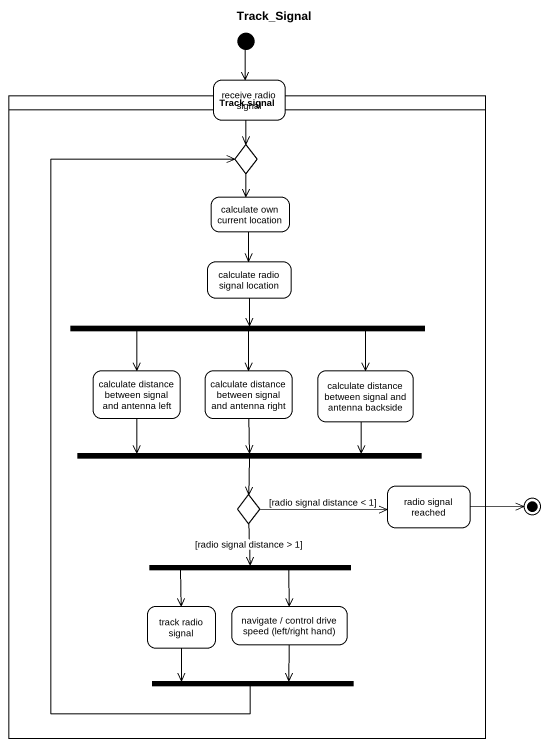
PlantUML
@startuml
title Track_Signal
hide empty description
state "receive radio signal" as receive_radio_signal
state "Track signal" as Track_signal <<partition>> {
  state choice1 <<choice>>
  state "calculate own current location" as calculate_own_current
  state "calculate radio signal location" as calculate_radio_signal
  state fork1 <<fork>>
  state "calculate distance between signal and antenna left" as calculate_distance_between
  state "calculate distance between signal and antenna right" as calculate_distance_between_2
  state "calculate distance between signal and antenna backside" as calculate_distance_between_3
  state fork2 <<join>>
  state choice2 <<choice>>
  state "radio signal reached" as radio_signal_reached
  state fork3 <<fork>>
  state "track radio signal" as track_radio_signal
  state "navigate / control drive speed (left/right hand)" as navigate_control_drive
  state fork4 <<join>>
}
state final1 <<end>>
[*] --> receive_radio_signal
receive_radio_signal --> choice1
choice1 --> calculate_own_current
calculate_own_current --> calculate_radio_signal
calculate_radio_signal --> fork1
fork1 -left-> calculate_distance_between
fork1 --> calculate_distance_between_2
fork1 -right-> calculate_distance_between_3
calculate_distance_between -right-> fork2
calculate_distance_between_2 --> fork2
calculate_distance_between_3 -left-> fork2
fork2 --> choice2
choice2 -right-> radio_signal_reached : [radio signal distance < 1]
choice2 --> fork3 : [radio signal distance > 1]
radio_signal_reached -right-> final1
fork3 --> track_radio_signal
fork3 --> navigate_control_drive
track_radio_signal --> fork4
navigate_control_drive --> fork4
fork4 -up-> choice1
@enduml
